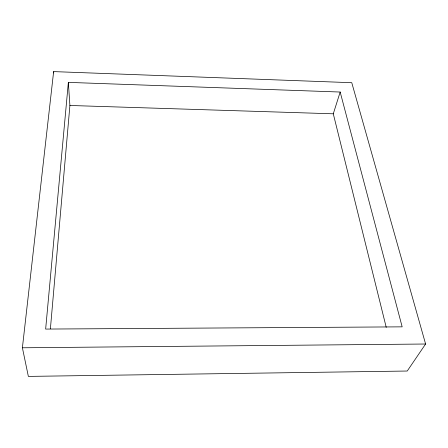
<?xml version="1.0" encoding="UTF-8"?>
<svg xmlns="http://www.w3.org/2000/svg" width="448" height="448" viewBox="0 0 448 448"><rect width="100%" height="100%" fill="white"/><g stroke="black" fill="none" stroke-linecap="round" stroke-linejoin="round"><path stroke-width="0.67" d="M50.4 328.776L69.899 105.476L68.354 82.382L340.178 92.036L402.164 326.85L45.651 329.073L68.354 82.382M22.4 347.788L53.637 71.602L351.764 82.706L425.6 344.014L407.238 371.028L28.358 376.398L22.4 347.788L425.6 344.014M386.232 327.359L333.284 113.803L340.178 92.036M69.899 105.476L333.284 113.803M53.637 71.602L53.754 72.974"/></g></svg>
